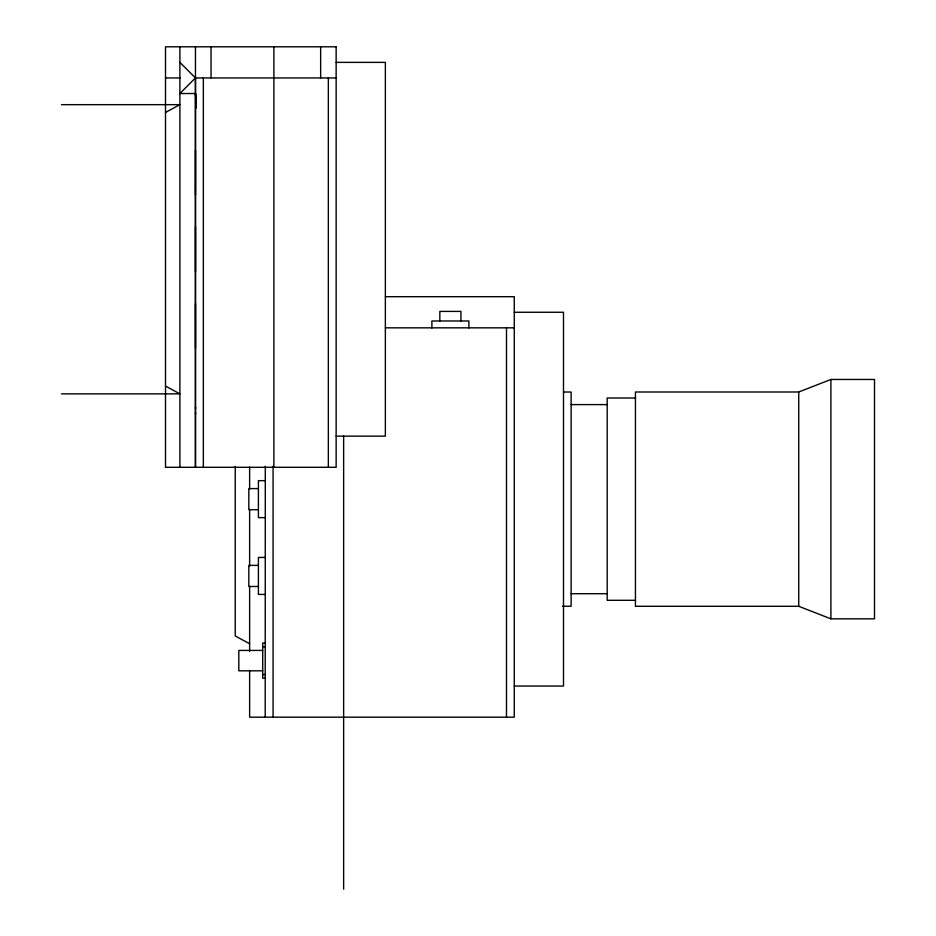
<?xml version="1.0" encoding="UTF-8"?>
<svg xmlns="http://www.w3.org/2000/svg" width="936" height="936" viewBox="0 0 936 936"><rect width="100%" height="100%" fill="white"/><g stroke="black" fill="none" stroke-linecap="round" stroke-linejoin="round"><path stroke-width="1.4" d="M179.887 62.373L195.46 77.945L195.46 467.298L195.46 46.8M195.542 414.496L195.542 412.682M195.542 406.973L195.542 408.786M165.508 112.449L179.887 104.656L61.495 104.656M798.736 391.997L830.899 379.466L874.505 379.466L874.505 618.836L830.899 618.836L798.736 606.294L635.45 606.294L635.45 391.997L798.736 391.997L798.736 606.294M336.141 62.373L385.363 62.373L385.363 436.153L336.141 436.153M165.508 77.945L180.04 77.945M336.141 77.945L195.46 77.945L179.887 93.518L195.554 93.518L196.08 106.622M385.421 296.689L514.274 296.689L514.274 717.187L249.631 717.187L249.631 670.41M514.274 312.261L563.495 312.261L563.495 686.041L514.274 686.041M385.41 327.834L514.274 327.834M563.495 392.032L571.124 392.032L571.124 606.259L562.431 606.259M61.495 393.869L179.887 393.869L165.508 386.088M635.45 397.999L607.183 397.999L607.183 600.304L635.45 600.304M571.124 404.598L607.183 404.598M265.414 480.659L258.406 480.659L258.406 517.643L265.414 517.643M258.406 488.592L248.824 488.592L248.824 509.699L258.406 509.699M265.414 557.435L258.406 557.435L258.406 594.418L265.414 594.418M258.406 565.379L248.824 565.379L248.824 586.486L258.406 586.486M571.124 593.693L607.183 593.693M265.508 642.997L262.712 642.997L262.712 678.249L265.508 678.249M262.712 646.717L265.286 646.717M262.712 650.426L238.809 650.426L238.809 670.819L262.712 670.819M262.712 674.528L265.286 674.528M249.631 643.757L235.24 635.965L235.24 466.35M195.507 93.518L196.115 108.12M830.899 379.466L830.899 618.836M506.493 327.834L506.493 717.187M468.877 327.986L468.877 320.978L431.894 320.978L431.894 327.986M460.933 320.978L460.933 311.407L439.838 311.407L439.838 320.978M343.641 435.954L343.641 889.2M328.349 77.945L328.349 467.298M320.65 46.8L320.65 77.945M273.897 46.8L273.897 467.298M273.078 466.362L273.078 717.187M265.297 466.362L265.204 717.187M249.631 467.122L249.631 489.142M249.631 509.336L249.631 566.105M249.631 586.474L249.631 651.479M211.033 46.8L211.045 77.945M203.346 77.945L203.346 467.298M195.507 150.251L195.495 195.027M195.507 226.875L195.507 271.674M195.495 303.662L195.507 348.438M179.887 46.8L179.887 467.298M336.141 46.8L165.508 46.8L165.508 467.298L336.141 467.298L336.141 46.8"/></g></svg>
